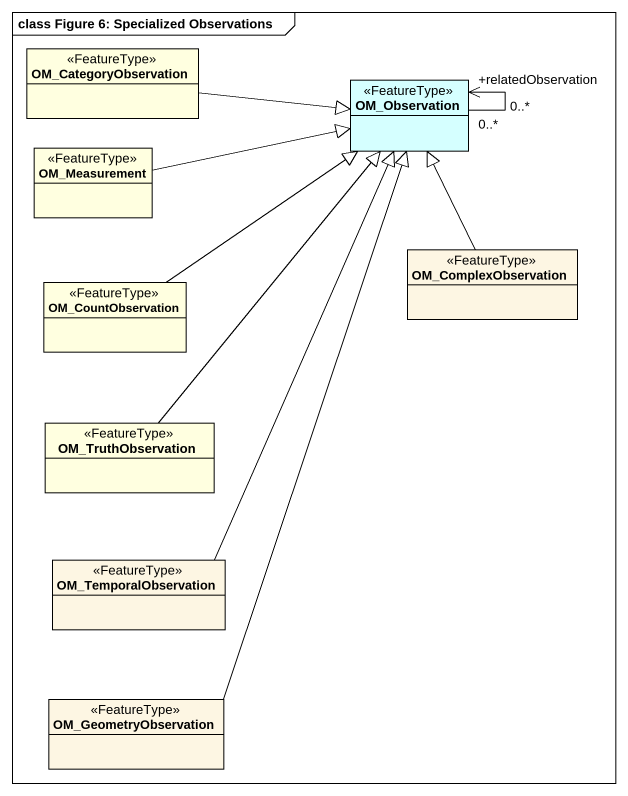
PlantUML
@startuml
mainframe class Figure 6: Specialized Observations
hide circle
hide empty members
class OM_CategoryObservation <<FeatureType>> #FFFFE0
class OM_Observation <<FeatureType>> #D5FFFF
class OM_Measurement <<FeatureType>> #FFFFE0
class OM_ComplexObservation <<FeatureType>>
class OM_CountObservation <<FeatureType>> #FFFFE0
class OM_TruthObservation <<FeatureType>> #FFFFE0
class OM_TemporalObservation <<FeatureType>>
class OM_GeometryObservation <<FeatureType>>
OM_CategoryObservation -right-|> OM_Observation
OM_Observation "0..*" --> "+relatedObservation\n0..*" OM_Observation
OM_Measurement -right-|> OM_Observation
OM_ComplexObservation -up-|> OM_Observation
OM_CountObservation -up-|> OM_Observation
OM_TruthObservation -up-|> OM_Observation
OM_TemporalObservation -up-|> OM_Observation
OM_GeometryObservation -up-|> OM_Observation
@enduml
